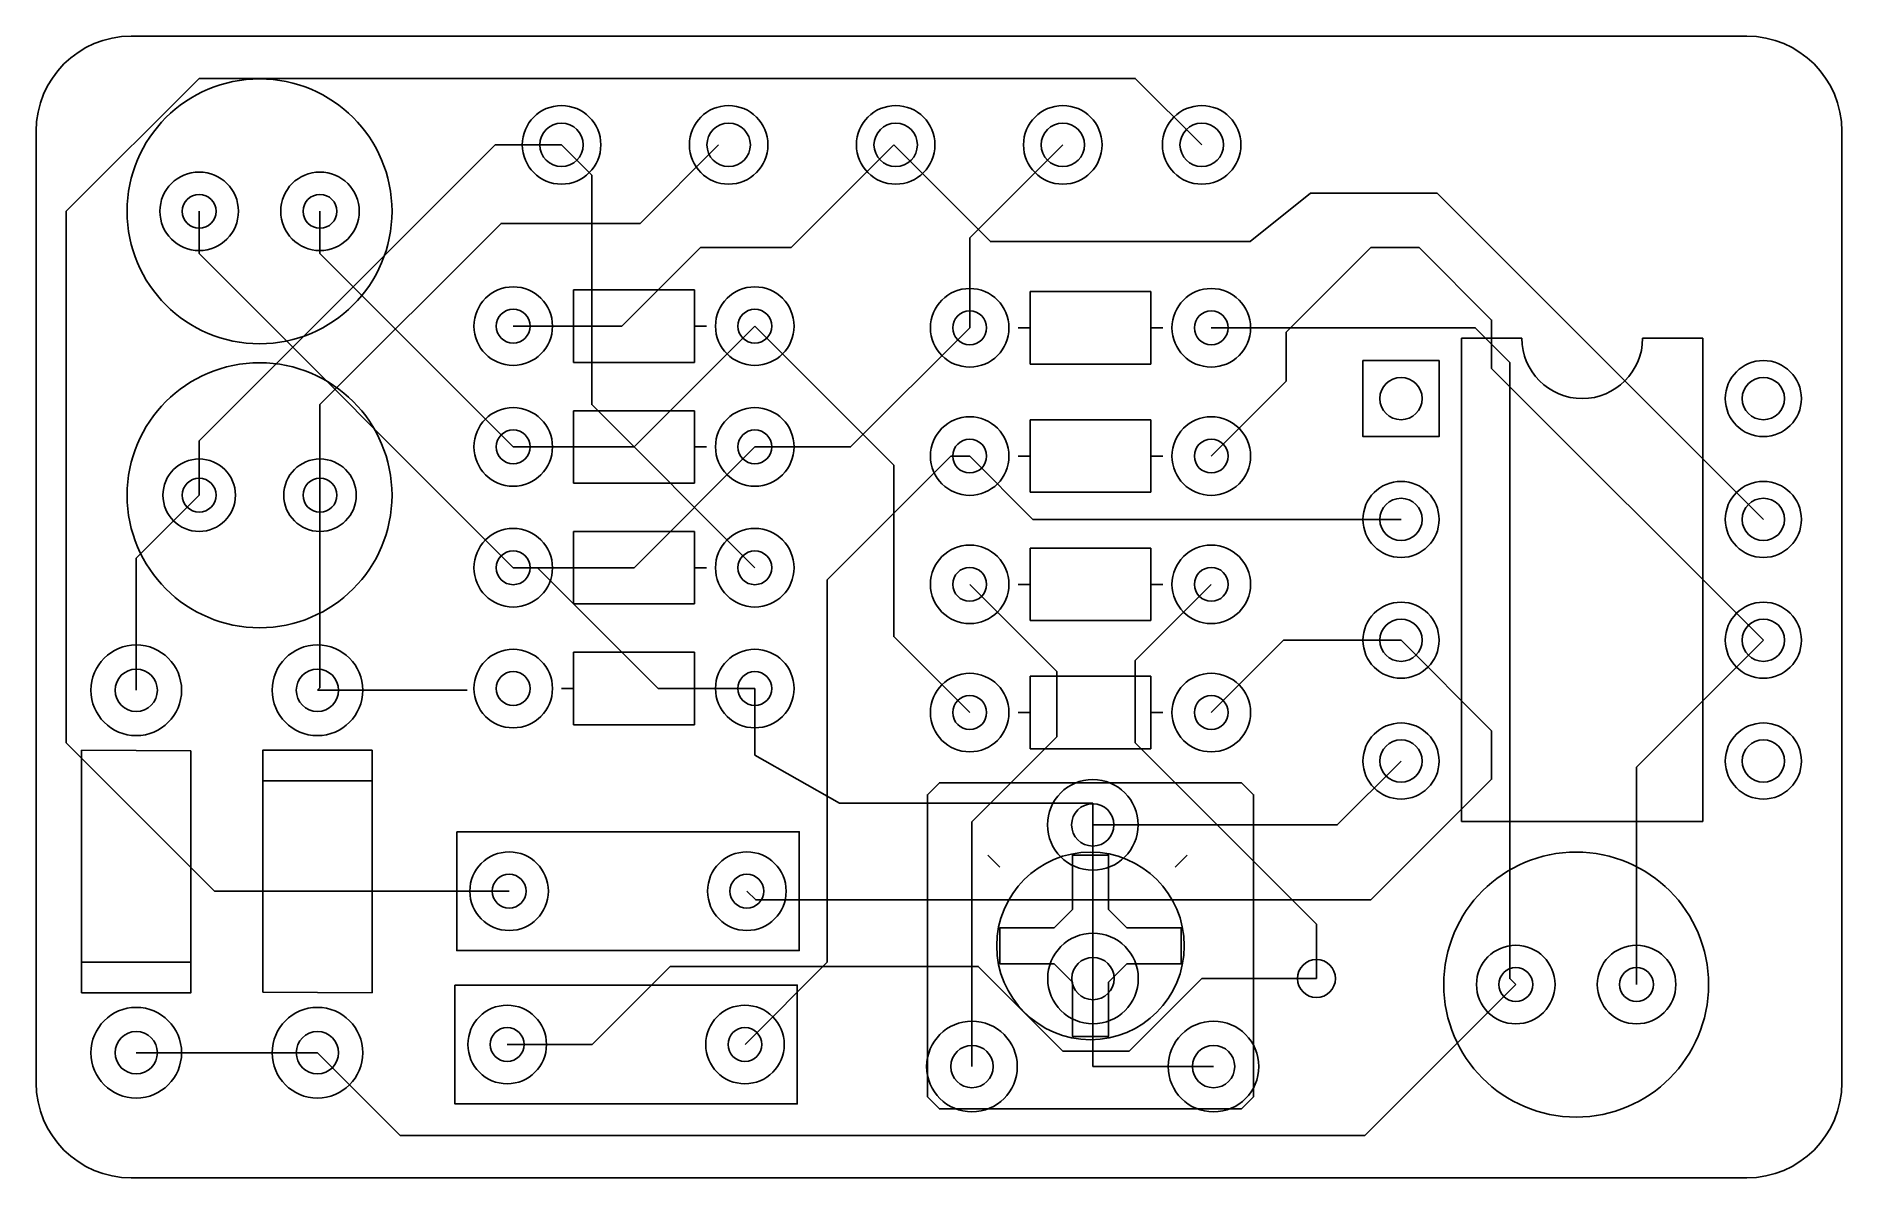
# Model space of a CAD drawing. Header units: millimetres. Extents: x 6.9 to 44.8, y -114.8 to -90.8.
import ezdxf

# ---------------------------------------------------------------- set-up
doc = ezdxf.new("R2010")
doc.units = ezdxf.units.MM

msp = doc.modelspace()

# ---------------------------------------------------------------- linework, layer by layer
for points in [[(8.858, -90.805), (42.831, -90.805)], [(31.369, -93.091), (29.972, -91.694), (10.287, -91.694), (7.493, -94.488), (7.493, -105.664), (10.61, -108.781), (16.805, -108.781)], [(6.858, -112.808), (6.858, -92.805)], [(44.831, -92.805), (44.831, -112.808)], [(10.287, -100.457), (10.287, -99.314), (16.51, -93.091), (17.907, -93.091)], [(12.827, -100.457), (12.827, -98.552), (16.637, -94.742), (19.558, -94.742), (21.209, -93.091)], [(16.891, -96.901), (19.177, -96.901), (20.828, -95.25), (22.733, -95.25), (24.892, -93.091)], [(21.971, -101.981), (18.542, -98.552), (18.542, -93.726), (17.907, -93.091)], [(43.18, -100.965), (36.322, -94.107), (33.655, -94.107), (32.385, -95.123), (26.924, -95.123), (24.892, -93.091)], [(26.49, -96.937), (26.49, -95.049), (28.448, -93.091)], [(10.287, -94.488), (10.287, -95.377), (16.891, -101.981)], [(12.827, -94.488), (12.827, -95.377), (16.891, -99.441)], [(43.18, -103.505), (37.465, -97.79), (37.465, -96.774), (35.941, -95.25), (34.925, -95.25), (33.147, -97.028), (33.147, -98.056), (31.57, -99.633)], [(18.161, -96.901), (18.161, -96.139)], [(18.161, -96.139), (20.701, -96.139)], [(20.701, -96.139), (20.701, -96.901)], [(27.76, -96.175), (30.3, -96.175)], [(27.76, -96.937), (27.76, -96.175)], [(30.3, -96.175), (30.3, -96.937)], [(16.891, -99.441), (19.431, -99.441), (21.971, -96.901)], [(18.161, -96.901), (17.907, -96.901)], [(18.161, -97.663), (18.161, -96.901)], [(20.701, -96.901), (20.701, -97.663)], [(20.701, -96.901), (20.955, -96.901)], [(21.971, -96.901), (24.892, -99.822), (24.892, -103.429), (26.49, -105.026)], [(21.971, -99.441), (23.985, -99.441), (26.49, -96.937)], [(27.76, -96.937), (27.506, -96.937)], [(27.76, -97.699), (27.76, -96.937)], [(30.3, -96.937), (30.3, -97.699)], [(30.3, -96.937), (30.554, -96.937)], [(31.57, -96.937), (37.12, -96.937), (37.846, -97.663), (37.846, -110.617), (37.973, -110.744)], [(36.83, -107.315), (36.83, -97.155)], [(36.83, -97.155), (38.1, -97.155)], [(40.64, -97.155), (41.91, -97.155)], [(41.91, -107.315), (41.91, -97.155)], [(20.701, -97.663), (18.161, -97.663)], [(30.3, -97.699), (27.76, -97.699)], [(18.161, -99.441), (18.161, -98.679)], [(18.161, -98.679), (20.701, -98.679)], [(20.701, -98.679), (20.701, -99.441)], [(27.76, -98.871), (30.3, -98.871)], [(27.76, -99.633), (27.76, -98.871)], [(30.3, -98.871), (30.3, -99.633)], [(16.891, -101.981), (19.431, -101.981), (21.971, -99.441)], [(18.161, -99.441), (17.907, -99.441)], [(18.161, -100.203), (18.161, -99.441)], [(20.701, -99.441), (20.701, -100.203)], [(20.701, -99.441), (20.955, -99.441)], [(21.765, -112.004), (23.495, -110.272), (23.495, -102.235), (26.096, -99.634), (26.49, -99.634)], [(35.56, -100.965), (27.821, -100.965), (26.49, -99.633)], [(27.76, -99.633), (27.506, -99.633)], [(27.76, -100.395), (27.76, -99.633)], [(30.3, -99.633), (30.3, -100.395)], [(30.3, -99.633), (30.554, -99.633)], [(20.701, -100.203), (18.161, -100.203)], [(8.964, -104.557), (8.964, -101.78), (10.287, -100.457)], [(12.827, -100.457), (12.827, -104.503), (12.774, -104.557)], [(30.3, -100.395), (27.76, -100.395)], [(18.161, -101.219), (20.701, -101.219)], [(18.161, -101.981), (18.161, -101.219)], [(20.701, -101.219), (20.701, -101.981)], [(27.76, -101.568), (30.3, -101.568)], [(27.76, -102.33), (27.76, -101.568)], [(30.3, -101.568), (30.3, -102.33)], [(21.971, -104.521), (19.939, -104.521), (17.399, -101.981), (16.891, -101.981)], [(18.161, -101.981), (17.907, -101.981)], [(18.161, -102.743), (18.161, -101.981)], [(20.701, -101.981), (20.701, -102.743)], [(20.701, -101.981), (20.955, -101.981)], [(26.538, -112.467), (26.538, -107.32), (28.321, -105.537), (28.321, -104.161), (26.49, -102.33)], [(27.76, -102.33), (27.506, -102.33)], [(27.76, -103.092), (27.76, -102.33)], [(31.57, -102.33), (29.972, -103.928), (29.972, -105.664), (33.782, -109.474), (33.782, -110.617)], [(30.3, -102.33), (30.3, -103.092)], [(30.3, -102.33), (30.554, -102.33)], [(20.701, -102.743), (18.161, -102.743)], [(30.3, -103.092), (27.76, -103.092)], [(21.804, -108.78), (21.99, -108.966), (34.925, -108.966), (37.465, -106.426), (37.465, -105.41), (35.56, -103.505)], [(35.56, -103.505), (33.091, -103.505), (31.57, -105.026)], [(40.513, -110.744), (40.513, -106.172), (43.18, -103.505)], [(18.161, -104.521), (18.161, -103.759)], [(18.161, -103.759), (20.701, -103.759)], [(20.701, -103.759), (20.701, -104.521)], [(27.76, -104.264), (30.3, -104.264)], [(27.76, -105.026), (27.76, -104.264)], [(30.3, -104.264), (30.3, -105.026)], [(12.774, -104.557), (15.924, -104.557)], [(18.161, -104.521), (17.907, -104.521)], [(18.161, -105.283), (18.161, -104.521)], [(20.701, -104.521), (20.701, -105.283)], [(20.701, -104.521), (20.955, -104.521)], [(29.078, -107.386), (29.078, -106.934), (23.749, -106.934), (21.971, -105.918), (21.971, -104.521)], [(27.76, -105.026), (27.506, -105.026)], [(27.76, -105.788), (27.76, -105.026)], [(30.3, -105.026), (30.3, -105.788)], [(30.3, -105.026), (30.554, -105.026)], [(20.701, -105.283), (18.161, -105.283)], [(30.3, -105.788), (27.76, -105.788)], [(29.078, -107.387), (34.218, -107.387), (35.56, -106.045)], [(11.624, -106.462), (13.924, -106.462)], [(29.078, -107.387), (29.078, -110.054)], [(36.83, -107.315), (41.91, -107.315)], [(27.125, -108.278), (26.871, -108.024)], [(30.808, -108.278), (31.062, -108.024)], [(29.078, -110.914), (29.078, -110.054)], [(10.114, -110.272), (7.814, -110.272)], [(16.764, -112.004), (18.552, -112.004), (20.193, -110.363), (26.67, -110.363), (28.448, -112.141), (29.845, -112.141), (31.369, -110.617), (33.782, -110.617)], [(12.774, -112.177), (14.516, -113.919), (34.798, -113.919), (35.052, -113.665), (37.973, -110.744)], [(29.078, -112.467), (29.078, -110.914)], [(8.964, -112.177), (12.774, -112.177)], [(31.618, -112.467), (29.078, -112.467)], [(42.831, -114.808), (8.858, -114.808)]]:
    msp.add_lwpolyline(points)
for points in [[(36.36, -97.625), (36.36, -99.225), (34.76, -99.225), (34.76, -97.625)], [(10.114, -105.827), (10.114, -110.917), (7.814, -110.917), (7.814, -105.817), (10.114, -105.827)], [(11.624, -110.907), (11.624, -105.817), (13.924, -105.817), (13.924, -110.917), (11.624, -110.907)], [(32.205, -113.358), (32.459, -113.104), (32.459, -106.754), (32.205, -106.5), (25.855, -106.5), (25.601, -106.754), (25.601, -113.104), (25.855, -113.358), (32.205, -113.358)], [(15.704, -107.531), (15.704, -110.03), (22.904, -110.03), (22.904, -107.531), (15.704, -107.531)], [(28.268, -110.31), (28.649, -110.691), (28.649, -111.834), (29.411, -111.834), (29.411, -110.691), (29.792, -110.31), (30.935, -110.31), (30.935, -109.548), (29.792, -109.548), (29.411, -109.167), (29.411, -108.024), (28.649, -108.024), (28.649, -109.167), (28.268, -109.548), (27.125, -109.548), (27.125, -110.31), (28.268, -110.31)], [(15.664, -110.754), (15.664, -113.254), (22.864, -113.254), (22.864, -110.754), (15.664, -110.754)]]:
    msp.add_lwpolyline(points, close=True)
for centre, radius in [((11.557, -94.488), 2.785), ((17.907, -93.091), 0.826), ((21.421, -93.091), 0.826), ((24.934, -93.091), 0.826), ((28.448, -93.091), 0.826), ((31.369, -93.091), 0.826), ((17.907, -93.091), 0.457), ((21.421, -93.091), 0.457), ((24.934, -93.091), 0.457), ((28.448, -93.091), 0.457), ((31.369, -93.091), 0.457), ((10.287, -94.488), 0.826), ((12.827, -94.488), 0.826), ((10.287, -94.488), 0.356), ((12.827, -94.488), 0.356), ((16.891, -96.901), 0.826), ((21.971, -96.901), 0.826), ((26.49, -96.937), 0.826), ((31.57, -96.937), 0.826), ((16.891, -96.901), 0.356), ((21.971, -96.901), 0.356), ((26.49, -96.937), 0.356), ((31.57, -96.937), 0.356), ((11.557, -100.457), 2.785), ((43.18, -98.425), 0.8), ((35.56, -98.425), 0.445), ((43.18, -98.425), 0.445), ((16.891, -99.441), 0.826), ((21.971, -99.441), 0.826), ((16.891, -99.441), 0.356), ((21.971, -99.441), 0.356), ((26.49, -99.633), 0.826), ((31.57, -99.633), 0.826), ((26.49, -99.633), 0.356), ((31.57, -99.633), 0.356), ((10.287, -100.457), 0.762), ((12.827, -100.457), 0.762), ((10.287, -100.457), 0.356), ((12.827, -100.457), 0.356), ((35.56, -100.965), 0.8), ((43.18, -100.965), 0.8), ((35.56, -100.965), 0.445), ((43.18, -100.965), 0.445), ((16.891, -101.981), 0.826), ((21.971, -101.981), 0.826), ((16.891, -101.981), 0.356), ((21.971, -101.981), 0.356), ((26.49, -102.33), 0.826), ((31.57, -102.33), 0.826), ((26.49, -102.33), 0.356), ((31.57, -102.33), 0.356), ((35.56, -103.505), 0.8), ((43.18, -103.505), 0.8), ((35.56, -103.505), 0.445), ((43.18, -103.505), 0.445), ((8.964, -104.557), 0.953), ((12.774, -104.557), 0.953), ((16.891, -104.521), 0.826), ((21.971, -104.521), 0.826), ((8.964, -104.557), 0.445), ((12.774, -104.557), 0.445), ((16.891, -104.521), 0.356), ((21.971, -104.521), 0.356), ((26.49, -105.026), 0.826), ((31.57, -105.026), 0.826), ((26.49, -105.026), 0.356), ((31.57, -105.026), 0.356), ((35.56, -106.045), 0.8), ((43.18, -106.045), 0.8), ((35.56, -106.045), 0.445), ((43.18, -106.045), 0.445), ((29.078, -107.387), 0.953), ((29.078, -107.387), 0.445), ((16.804, -108.781), 0.826), ((21.804, -108.781), 0.826), ((39.243, -110.744), 2.785), ((16.804, -108.78), 0.356), ((21.804, -108.78), 0.356), ((29.083, -110.617), 0.953), ((37.973, -110.744), 0.826), ((40.513, -110.744), 0.826), ((29.083, -110.617), 0.445), ((33.782, -110.617), 0.4), ((37.973, -110.744), 0.356), ((40.513, -110.744), 0.356), ((8.964, -112.177), 0.953), ((12.774, -112.177), 0.953), ((16.764, -112.004), 0.826), ((21.764, -112.004), 0.826), ((26.538, -112.467), 0.953), ((31.618, -112.467), 0.953), ((8.964, -112.177), 0.445), ((12.774, -112.177), 0.445), ((16.764, -112.004), 0.356), ((21.764, -112.004), 0.356), ((26.538, -112.467), 0.445), ((31.618, -112.467), 0.445)]:
    msp.add_circle(centre, radius)
for centre, radius, start, end in [((8.858, -92.805), 2, 90, 180), ((42.831, -92.805), 2, 0, 90), ((39.37, -97.155), 1.27, 180, 0), ((29.03, -109.931), 1.972, 0.0701, 359.9299), ((8.858, -112.808), 2, 180, 270), ((42.831, -112.808), 2, 270, 0)]:
    msp.add_arc(centre, radius, start, end)

doc.saveas('drawing.dxf')
